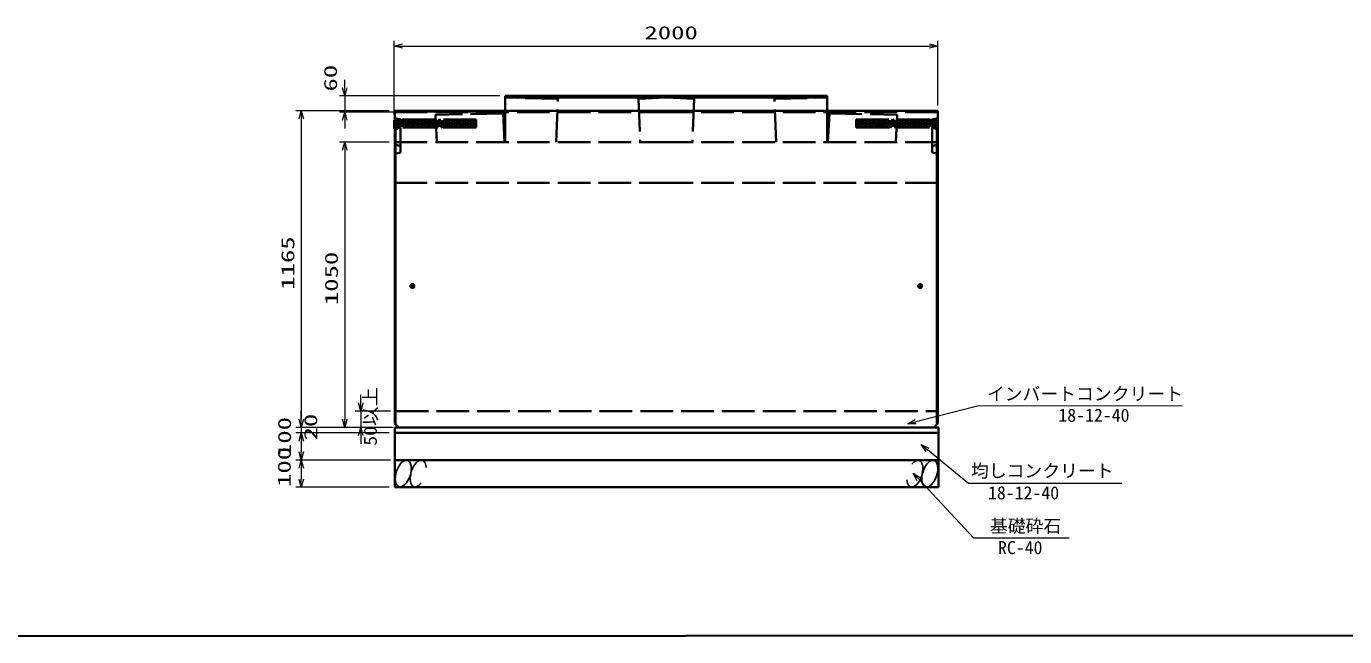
# Model space of a CAD drawing. Units: millimetres on the paper. Extents: x 15 to 1219, y 10 to 859.
# Drawn here: x 257.6 to 500.1, y 15.3 to 127.6 of the extents above; entities that cross this region are included whole.
import ezdxf
from ezdxf.enums import TextEntityAlignment as Align

# ---------------------------------------------------------------- set-up
doc = ezdxf.new("R2010")
doc.units = ezdxf.units.MM
doc.linetypes.add('DASHED', pattern=[7.5, 6, -1.5])
for name, color, linetype, lineweight in [('D-STR-DIM（寸法）', 7, 'Continuous', 13), ('D-STR-HTXT(均しCON-旗)', 7, 'Continuous', 13), ('D-STR-HTXT(基礎砕石-旗)', 7, 'Continuous', 13), ('D-STR-HTXT（旗上げ）', 7, 'Continuous', 13), ('D-STR-STRF(グリ)', 7, 'Continuous', 25), ('D-STR（構造物）', 1, 'Continuous', 35)]:
    doc.layers.add(name, color=color, linetype=linetype, lineweight=lineweight)
doc.styles.add('ＭＳ ゴシック', font='')
doc.styles.get('ＭＳ ゴシック').set_extended_font_data('MS Gothic')

# ---------------------------------------------------------------- blocks, each defined once
blk = doc.blocks.new('_Open30')
at = {"color": 7, "linetype": 'Continuous', "lineweight": 13}
for p, q in [((-1, 0.2679), (0, 0)), ((0, 0), (-1, -0.2679)), ((0, 0), (-1, 0))]:
    blk.add_line(p, q, dxfattribs=at)

msp = doc.modelspace()

# ---------------------------------------------------------------- linework, layer by layer
at = {"layer": 'D-STR-DIM（寸法）'}
for p, q in [((319.12, 58.345), (319.12, 59.845)), ((308.162, 55.345), (308.162, 56.845)), ((324.559, 56.845), (318.12, 56.845)), ((319.12, 56.845), (319.12, 53.845)), ((324.359, 53.845), (307.162, 53.845)), ((308.162, 53.845), (308.162, 52.845)), ((323.559, 53.845), (318.12, 53.845)), ((324.359, 52.845), (307.162, 52.845)), ((324.359, 52.845), (307.162, 52.845)), ((308.162, 51.345), (308.162, 49.845)), ((308.162, 51.345), (308.162, 49.345)), ((319.12, 52.345), (319.12, 50.845)), ((324.359, 47.845), (307.162, 47.845)), ((324.559, 47.845), (307.162, 47.845)), ((308.162, 46.345), (308.162, 44.345)), ((324.359, 42.845), (307.162, 42.845))]:
    msp.add_line(p, q, dxfattribs=at)
at = {"layer": 'D-STR-HTXT(均しCON-旗)'}
msp.add_lwpolyline([(459.116, 43.535), (430.908, 43.535), (423.349, 49.749)], dxfattribs=at)
at = {"layer": 'D-STR-HTXT(基礎砕石-旗)'}
msp.add_lwpolyline([(449.431, 33.455), (431.86, 33.455), (421.77, 44.321)], dxfattribs=at)
at = {"layer": 'D-STR-HTXT（旗上げ）'}
msp.add_lwpolyline([(470.192, 57.816), (432.559, 57.768), (421.196, 54.904)], dxfattribs=at)
at = {"layer": 'D-STR-STRF(グリ)'}
for centre, major_axis in [((326.935, 45.368), (0.79, 2.421)), ((423.784, 45.321), (-0.79, -2.421))]:
    msp.add_ellipse(centre, major_axis=major_axis, ratio=0.5139, dxfattribs=at)
for centre, start_param, end_param in [((329.675, 45.368), 5.3575563, 10.3750652), ((421.043, 45.321), 2.2159636, 7.2334726)]:
    msp.add_ellipse(centre, major_axis=(0.79, 2.421), ratio=0.5139, start_param=start_param, end_param=end_param, dxfattribs=at)
at = {"layer": 'D-STR（構造物）', "lineweight": 13}
for p, q in [((325.269, 111.364), (325.269, 125.011)), ((326.769, 124.011), (423.759, 124.011)), ((425.259, 113.112), (425.259, 125.011)), ((316.178, 116.337), (316.178, 117.837)), ((344.684, 114.837), (315.178, 114.837)), ((316.178, 114.837), (316.178, 111.862)), ((324.359, 112.112), (307.162, 112.112)), ((344.684, 111.862), (315.178, 111.862)), ((308.162, 110.612), (308.162, 55.345)), ((316.178, 110.362), (316.178, 108.862)), ((324.359, 106.359), (315.178, 106.359)), ((316.178, 104.859), (316.178, 55.345)), ((325.109, 53.845), (307.162, 53.845)), ((325.109, 53.845), (315.178, 53.845))]:
    msp.add_line(p, q, dxfattribs=at)
at = {"layer": 'D-STR（構造物）'}
for p, q in [((345.684, 114.837), (345.684, 112.112)), ((375.309, 114.837), (345.684, 114.837)), ((345.684, 114.587), (375.309, 114.587)), ((375.309, 114.837), (404.934, 114.837)), ((404.934, 114.587), (375.309, 114.587)), ((404.934, 114.837), (404.934, 112.112)), ((325.359, 112.112), (375.309, 112.112)), ((325.359, 54.595), (325.359, 112.112)), ((425.259, 112.112), (375.309, 112.112)), ((425.259, 54.595), (425.259, 112.112)), ((325.269, 110.364), (325.364, 110.459)), ((325.269, 110.364), (325.269, 108.864)), ((325.269, 108.864), (325.364, 108.769)), ((325.519, 108.656), (325.519, 54.595)), ((425.099, 108.656), (425.099, 54.595)), ((328.609, 80.309), (328.609, 79.409)), ((422.009, 80.309), (422.009, 79.409)), ((328.159, 79.859), (329.059, 79.859)), ((422.459, 79.859), (421.559, 79.859)), ((325.359, 54.595), (326.109, 53.845)), ((425.359, 53.845), (325.359, 53.845)), ((325.359, 53.845), (325.359, 52.845)), ((375.309, 53.845), (326.109, 53.845)), ((375.309, 53.845), (424.509, 53.845)), ((425.259, 54.595), (424.509, 53.845)), ((425.359, 53.845), (425.359, 52.845)), ((325.359, 52.845), (425.359, 52.845)), ((325.359, 52.845), (425.359, 52.845)), ((325.359, 52.845), (325.359, 47.845)), ((425.359, 52.845), (425.359, 47.845)), ((325.359, 47.845), (425.359, 47.845)), ((325.359, 47.845), (325.359, 42.845)), ((325.359, 47.845), (425.359, 47.845)), ((425.359, 47.845), (425.359, 42.845)), ((325.359, 42.845), (425.359, 42.845))]:
    msp.add_line(p, q, dxfattribs=at)
at = {"layer": 'D-STR（構造物）', "linetype": 'DASHED'}
for p, q in [((355.384, 114.308), (345.684, 114.546)), ((355.065, 106.343), (355.384, 114.308)), ((375.309, 114.55), (370.184, 114.308)), ((370.185, 114.282), (370.504, 106.348)), ((375.309, 114.55), (380.434, 114.308)), ((380.433, 114.282), (380.115, 106.348)), ((395.234, 114.308), (404.934, 114.546)), ((395.554, 106.343), (395.234, 114.308)), ((325.359, 111.862), (375.309, 111.862)), ((345.309, 111.614), (332.859, 111.36)), ((345.309, 111.614), (345.574, 106.359)), ((345.684, 112.112), (345.684, 106.359)), ((425.259, 111.862), (375.309, 111.862)), ((404.934, 112.112), (404.934, 106.359)), ((405.309, 111.614), (405.044, 106.359)), ((405.309, 111.614), (417.759, 111.36)), ((325.358, 110.261), (326.037, 110.601)), ((327.858, 110.511), (325.358, 109.261)), ((326.858, 110.511), (325.358, 109.761)), ((325.358, 108.761), (328.858, 110.511)), ((325.358, 110.511), (328.358, 109.011)), ((325.358, 110.011), (327.358, 109.011)), ((325.358, 109.511), (326.358, 109.011)), ((325.359, 110.764), (326.409, 110.511)), ((329.358, 109.011), (326.311, 110.535)), ((340.359, 110.511), (326.409, 110.511)), ((326.858, 109.011), (329.858, 110.511)), ((330.358, 109.011), (327.358, 110.511)), ((327.858, 109.011), (330.858, 110.511)), ((328.358, 110.511), (331.358, 109.011)), ((331.858, 110.511), (328.858, 109.011)), ((329.358, 110.511), (332.358, 109.011)), ((332.858, 110.511), (329.858, 109.011)), ((330.358, 110.511), (333.358, 109.011)), ((333.858, 110.511), (330.858, 109.011)), ((331.358, 110.511), (334.358, 109.011)), ((331.858, 109.011), (334.858, 110.511)), ((335.358, 109.011), (332.358, 110.511)), ((332.858, 109.011), (335.858, 110.511)), ((332.859, 111.36), (333.095, 106.359)), ((336.358, 109.011), (333.358, 110.511)), ((333.858, 109.011), (336.858, 110.511)), ((334.358, 110.511), (337.358, 109.011)), ((334.858, 109.011), (337.858, 110.511)), ((335.358, 110.511), (338.358, 109.011)), ((338.858, 110.511), (335.858, 109.011)), ((336.358, 110.511), (339.358, 109.011)), ((339.858, 110.511), (336.858, 109.011)), ((337.358, 110.511), (340.359, 109.011)), ((337.858, 109.011), (340.359, 110.262)), ((340.359, 109.511), (338.358, 110.511)), ((338.858, 109.011), (340.359, 109.762)), ((340.359, 110.011), (339.358, 110.511)), ((339.858, 109.011), (340.359, 109.262)), ((340.359, 109.011), (340.359, 110.511)), ((410.259, 109.011), (410.259, 110.511)), ((410.259, 110.511), (424.209, 110.511)), ((413.26, 110.511), (410.259, 109.011)), ((410.259, 109.511), (412.26, 110.511)), ((410.259, 110.011), (411.26, 110.511)), ((412.76, 109.011), (410.259, 110.262)), ((411.76, 109.011), (410.259, 109.762)), ((410.76, 109.011), (410.259, 109.262)), ((410.76, 110.511), (413.76, 109.011)), ((414.26, 110.511), (411.26, 109.011)), ((411.76, 110.511), (414.76, 109.011)), ((415.26, 110.511), (412.26, 109.011)), ((415.76, 109.011), (412.76, 110.511)), ((416.26, 110.511), (413.26, 109.011)), ((416.76, 109.011), (413.76, 110.511)), ((414.26, 109.011), (417.26, 110.511)), ((417.76, 109.011), (414.76, 110.511)), ((415.26, 109.011), (418.26, 110.511)), ((418.76, 109.011), (415.76, 110.511)), ((419.26, 110.511), (416.26, 109.011)), ((416.76, 110.511), (419.76, 109.011)), ((420.26, 110.511), (417.26, 109.011)), ((417.759, 111.36), (417.523, 106.359)), ((417.76, 110.511), (420.76, 109.011)), ((421.26, 110.511), (418.26, 109.011)), ((418.76, 110.511), (421.76, 109.011)), ((422.26, 110.511), (419.26, 109.011)), ((422.76, 109.011), (419.76, 110.511)), ((420.26, 109.011), (423.26, 110.511)), ((423.76, 109.011), (420.76, 110.511)), ((421.26, 109.011), (424.308, 110.535)), ((425.26, 108.761), (421.76, 110.511)), ((425.26, 110.511), (422.26, 109.011)), ((422.76, 110.511), (425.26, 109.261)), ((425.26, 110.011), (423.26, 109.011)), ((423.76, 110.511), (425.26, 109.761)), ((425.259, 110.764), (424.209, 110.511)), ((425.26, 109.511), (424.26, 109.011)), ((425.26, 110.261), (424.581, 110.601)), ((325.359, 108.685), (326.409, 109.012)), ((340.359, 109.011), (326.408, 109.011)), ((326.409, 104.436), (326.409, 109.012)), ((410.259, 109.011), (424.21, 109.011)), ((425.259, 108.685), (424.209, 109.012)), ((424.209, 104.436), (424.209, 109.012)), ((325.359, 106.359), (375.309, 106.359)), ((326.409, 105.632), (325.359, 105.901)), ((325.359, 104.167), (326.409, 104.436)), ((425.259, 106.359), (375.309, 106.359)), ((424.209, 105.632), (425.259, 105.901)), ((425.259, 104.167), (424.209, 104.436)), ((325.359, 98.859), (375.309, 98.859)), ((425.259, 98.859), (375.309, 98.859)), ((325.559, 56.845), (425.359, 56.845))]:
    msp.add_line(p, q, dxfattribs=at)
at = {"layer": 'D-STR（構造物）', "color": 2}
msp.add_line((1218.692, 15.923), (15.125, 15.346), dxfattribs=at)
at = {"layer": 'D-STR（構造物）'}
for centre, radius in [((328.609, 79.859), 0.35), ((328.609, 79.859), 0.3), ((422.009, 79.859), 0.35), ((422.009, 79.859), 0.3)]:
    msp.add_circle(centre, radius, dxfattribs=at)

# ---------------------------------------------------------------- block references
at = {"layer": 'D-STR-DIM（寸法）', "xscale": 1.5, "yscale": 1.5}
for p, rotation in [((319.12, 56.845), 270), ((308.162, 53.845), 270), ((319.12, 53.845), 90), ((308.162, 52.845), 90), ((308.162, 52.845), 90), ((308.162, 47.845), 270), ((308.162, 47.845), 90), ((308.162, 42.845), 270)]:
    msp.add_blockref('_Open30', p, dxfattribs=dict(at, rotation=rotation))
at = {"layer": 'D-STR-HTXT(均しCON-旗)', "xscale": 1.5, "yscale": 1.5, "rotation": 140.57786}
msp.add_blockref('_Open30', (422.191, 50.701), dxfattribs=at)
at = {"layer": 'D-STR-HTXT(基礎砕石-旗)', "xscale": 1.5, "yscale": 1.5, "rotation": 132.88015}
msp.add_blockref('_Open30', (420.749, 45.421), dxfattribs=at)
at = {"layer": 'D-STR-HTXT（旗上げ）', "xscale": 1.5, "yscale": 1.5, "rotation": 194.1476}
msp.add_blockref('_Open30', (419.742, 54.537), dxfattribs=at)
at = {"layer": 'D-STR（構造物）', "xscale": 1.5, "yscale": 1.5}
for p, rotation in [((325.269, 124.011), 180), ((316.178, 114.837), 270), ((308.162, 112.112), 90), ((316.178, 111.862), 90), ((316.178, 106.359), 90), ((308.162, 53.845), 270), ((316.178, 53.845), 270)]:
    msp.add_blockref('_Open30', p, dxfattribs=dict(at, rotation=rotation))
msp.add_blockref('_Open30', (425.259, 124.011), dxfattribs=at)

# ---------------------------------------------------------------- texts
at = {"layer": 'D-STR-DIM（寸法）', "style": 'ＭＳ ゴシック'}
for s, width, p in [('50以上', 1.1, (322.796, 50.489)), ('20', 1.5, (311.833, 51.457)), ('100', 1.5, (307.015, 48.398)), ('100', 1.5, (306.962, 42.895))]:
    msp.add_text(s, height=2.405, rotation=90, dxfattribs=dict(at, width=width)).set_placement(p, align=Align.BOTTOM_LEFT)
at = {"layer": 'D-STR-HTXT(均しCON-旗)', "style": 'ＭＳ ゴシック'}
for s, p in [('均しコンクリート', (431.355, 43.945)), ('18-12-40', (434.489, 39.884))]:
    msp.add_text(s, height=2.405, dxfattribs=at).set_placement(p, align=Align.BOTTOM_LEFT)
at = {"layer": 'D-STR-HTXT(基礎砕石-旗)', "style": 'ＭＳ ゴシック'}
for s, p in [('基礎砕石', (434.843, 33.79)), ('RC-40', (436.331, 29.805))]:
    msp.add_text(s, height=2.405, dxfattribs=at).set_placement(p, align=Align.BOTTOM_LEFT)
at = {"layer": 'D-STR-HTXT（旗上げ）', "style": 'ＭＳ ゴシック'}
for s, p in [('インバートコンクリート', (434.289, 58.112)), ('18-12-40', (447.432, 54.165))]:
    msp.add_text(s, height=2.405, dxfattribs=at).set_placement(p, align=Align.BOTTOM_LEFT)
at = {"layer": 'D-STR（構造物）', "style": 'ＭＳ ゴシック', "width": 1.5}
msp.add_text('2000', height=2.405, dxfattribs=at).set_placement((371.306, 124.549), align=Align.BOTTOM_LEFT)
for s, p in [('60', (315.471, 115.661)), ('1165', (307.624, 79.182)), ('1050', (315.641, 76.352))]:
    msp.add_text(s, height=2.405, rotation=90, dxfattribs=at).set_placement(p, align=Align.BOTTOM_LEFT)

doc.saveas('drawing.dxf')
